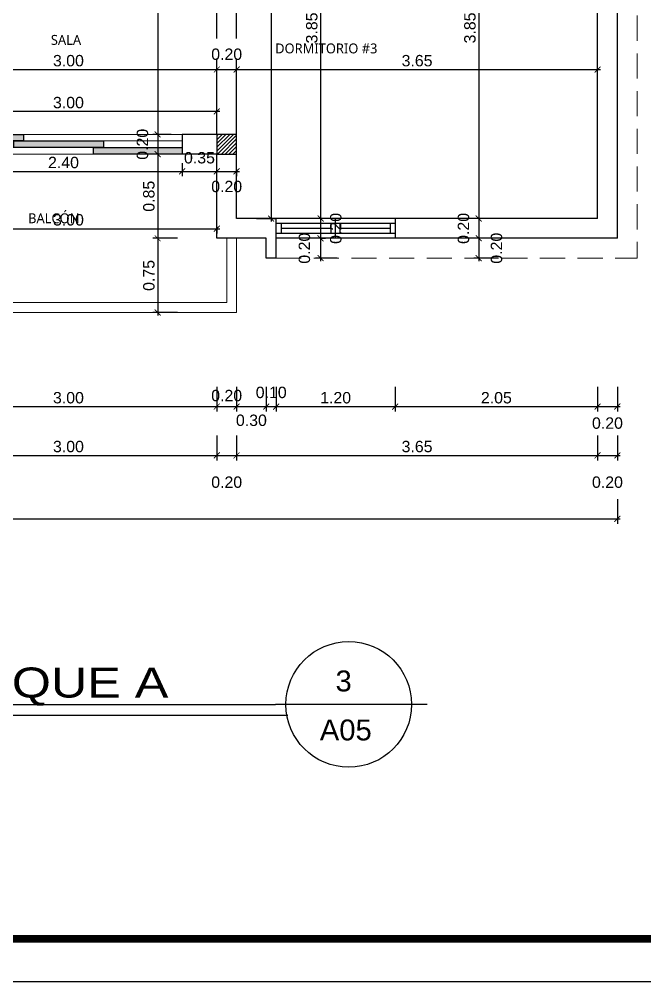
# Model space of a CAD drawing. Header units: feet. Extents: x -417 to 46, y -646 to -218.
# Drawn here: x -94.51 to -88.19, y -317.72 to -307.99 of the extents above; entities that cross this region are included whole.
import ezdxf
from ezdxf.enums import TextEntityAlignment as Align

# ---------------------------------------------------------------- set-up
doc = ezdxf.new("R2010")
doc.units = ezdxf.units.FT
doc.header["$MEASUREMENT"] = 0
doc.linetypes.add('DASHED', pattern=[19.05, 12.7, -6.35])
for name, color, linetype, lineweight in [('A-GENM', 8, 'Continuous', 9), ('A-WALL', 4, 'Continuous', 25), ('DIM-COTAS', 1, 'Continuous', 5), ('Piso', 8, 'Continuous', 9), ('TXT', 2, 'Continuous', 9), ('vuelo', 251, 'DASHED', 13)]:
    doc.layers.add(name, color=color, linetype=linetype, lineweight=lineweight)
for name, color, linetype in [('columna', 9, 'Continuous'), ('DIM', 10, 'Continuous'), ('MARCO', 7, 'Continuous'), ('PERT-VENT', 2, 'Continuous'), ('textos', 7, 'Continuous'), ('TEXXT', 8, 'Continuous')]:
    doc.layers.add(name, color=color, linetype=linetype)
doc.styles.add('ads', font='trebuc.ttf', dxfattribs={"height": 0.14})
doc.styles.add('DAMIAN', font='arial.ttf', dxfattribs={"height": 0.12})
doc.styles.get("Standard").update_dxf_attribs({"font": 'arial.ttf', "height": 0.115})
doc.dimstyles.new('KEILY', dxfattribs={"dimtxt": 0.115, "dimasz": 0.06, "dimexe": 0.05, "dimexo": 0.2, "dimgap": 0.03, "dimtad": 1, "dimzin": 1, "dimdsep": 46, "dimtxsty": 'Standard', "dimblk": 'ARCHTICK', "dimcen": 2.5, "dimdle": 0.03, "dimclrd": 256, "dimclre": 256, "dimclrt": 7, "dimadec": 0, "dimazin": 0, "dimtfac": 1, "dimtmove": 2, "dimatfit": 3, "dimfxl": 0.2, "dimfxlon": 1, "dimtolj": 1, "dimtzin": 1, "dimarcsym": 0})

# ---------------------------------------------------------------- blocks, each defined once
blk = doc.blocks.new('A$C6DF15AF1')
for points in [[(1.6027, 0.1333), (2.4, 0.1333), (2.4, 0.2), (1.6027, 0.2)], [(0.7955, 0.0667), (1.7027, 0.0667), (1.7027, 0.1333), (0.7955, 0.1333)], [(0, 0), (0.8955, 0), (0.8955, 0.0667), (0, 0.0667)]]:
    blk.add_hatch(color=256).paths.add_polyline_path(points)
at = {"layer": 'PERT-VENT', "extrusion": (-6.28888e-16, -1.94037e-15, -1)}
for points in [[(-1.6027, 0.1333), (-2.4, 0.1333), (-2.4, 0.2), (-1.6027, 0.2)], [(-0.7955, 0.0667), (-1.7027, 0.0667), (-1.7027, 0.1333), (-0.7955, 0.1333)], [(0, 0), (-0.8955, 0), (-0.8955, 0.0667), (0, 0.0667)]]:
    blk.add_lwpolyline(points, close=True, dxfattribs=at)
at = {"layer": 'Piso'}
for p, q in [((0, 0.2), (2.4, 0.2)), ((0, 0), (2.4, 0))]:
    blk.add_line(p, q, dxfattribs=at)
at = {"layer": 'Piso', "extrusion": (-6.28888e-16, -1.94037e-15, -1)}
for p, q in [((0.7955, 0.1333), (0, 0.1333)), ((1.7027, 0.0667), (2.4, 0.0667))]:
    blk.add_line(p, q, dxfattribs=at)
blk = doc.blocks.new('A$C72735B25')
at = {"layer": 'PERT-VENT', "extrusion": (-1.27878e-17, -1.31713e-15, -1)}
for p, q in [((0, 0), (0, 1.2032)), ((0.05, 0), (0.05, 1.2032)), ((0.15, 0), (0.15, 1.2032)), ((0.2, 0), (0.2, 1.2032)), ((0.1, 0.6483), (0.1, 1.1494)), ((0.2, 0.6016), (0, 0.6016)), ((0.15, 0.6483), (0.05, 0.6483)), ((0.15, 0.5549), (0.05, 0.5549)), ((0.1, 0.0499), (0.1, 0.5549)), ((0.05, 0.0499), (0.15, 0.0499))]:
    blk.add_line(p, q, dxfattribs=at)
at = {"layer": 'PERT-VENT', "extrusion": (-1.27878e-17, 1.31713e-15, -1)}
blk.add_line((0.05, 1.1533), (0.15, 1.1533), dxfattribs=at)
blk = doc.blocks.new('_ArchTick')
at = {"layer": 'DIM-COTAS', "color": 0, "const_width": 0.15}
blk.add_lwpolyline([(-0.5, -0.5), (0.5, 0.5)], dxfattribs=at)
blk = doc.blocks.new('*D479')
at = {"layer": 'Defpoints', "color": 0, "transparency": 16777216}
for p in [(-92.6906, -310.957), (-87.7974, -310.957), (-95.8906, -311.5036)]:
    blk.add_point(p, dxfattribs=at)
at = {"layer": 'DIM', "lineweight": -2, "transparency": 16777216}
for p, q in [((-87.9974, -310.957), (-87.7474, -310.957)), ((-87.7974, -311.5336), (-87.7974, -310.927)), ((-87.9974, -311.5036), (-87.7474, -311.5036))]:
    blk.add_line(p, q, dxfattribs=at)
at = {"layer": 'DIM', "lineweight": -2, "transparency": 16777216, "xscale": 0.06, "yscale": 0.06, "zscale": 0.06}
for p, rotation in [((-87.7974, -310.957), 90), ((-87.7974, -311.5036), 270)]:
    blk.add_blockref('_ArchTick', p, dxfattribs=dict(at, rotation=rotation))
at = {"layer": 'DIM', "color": 7, "transparency": 16777216, "insert": (-87.8862, -311.2303), "char_height": 0.115, "attachment_point": 5, "rotation": 90}
blk.add_mtext('\\A1;0.55', dxfattribs=at)
blk = doc.blocks.new('*D480')
at = {"layer": 'Defpoints', "color": 0, "transparency": 16777216}
for p in [(-88.8406, -310.207), (-87.7974, -310.207), (-92.6906, -310.957)]:
    blk.add_point(p, dxfattribs=at)
at = {"layer": 'DIM', "lineweight": -2, "transparency": 16777216}
for p, q in [((-87.7974, -310.987), (-87.7974, -310.177)), ((-87.9974, -310.207), (-87.7474, -310.207)), ((-87.9974, -310.957), (-87.7474, -310.957))]:
    blk.add_line(p, q, dxfattribs=at)
at = {"layer": 'DIM', "lineweight": -2, "transparency": 16777216, "xscale": 0.06, "yscale": 0.06, "zscale": 0.06}
for p, rotation in [((-87.7974, -310.207), 90), ((-87.7974, -310.957), 270)]:
    blk.add_blockref('_ArchTick', p, dxfattribs=dict(at, rotation=rotation))
at = {"layer": 'DIM', "color": 7, "transparency": 16777216, "insert": (-87.8862, -310.582), "char_height": 0.115, "attachment_point": 5, "rotation": 90}
blk.add_mtext('\\A1;0.75', dxfattribs=at)
blk = doc.blocks.new('*D481')
at = {"layer": 'Defpoints', "color": 0, "transparency": 16777216}
for p in [(-89.0406, -310.007), (-87.7974, -310.007), (-88.8406, -310.207)]:
    blk.add_point(p, dxfattribs=at)
at = {"layer": 'DIM', "lineweight": -2, "transparency": 16777216}
for p, q in [((-87.7974, -310.237), (-87.7974, -309.977)), ((-87.9974, -310.007), (-87.7474, -310.007)), ((-87.9974, -310.207), (-87.7474, -310.207))]:
    blk.add_line(p, q, dxfattribs=at)
at = {"layer": 'DIM', "lineweight": -2, "transparency": 16777216, "xscale": 0.06, "yscale": 0.06, "zscale": 0.06}
for p, rotation in [((-87.7974, -310.007), 90), ((-87.7974, -310.207), 270)]:
    blk.add_blockref('_ArchTick', p, dxfattribs=dict(at, rotation=rotation))
at = {"layer": 'DIM', "color": 7, "transparency": 16777216, "insert": (-87.5263, -310.107), "char_height": 0.115, "attachment_point": 5, "rotation": 90}
blk.add_mtext('\\A1;0.20', dxfattribs=at)
blk = doc.blocks.new('*D482')
at = {"layer": 'Defpoints', "color": 0, "transparency": 16777216}
for p in [(-88.8406, -307.6117), (-87.7974, -307.6117), (-89.0406, -310.007)]:
    blk.add_point(p, dxfattribs=at)
at = {"layer": 'DIM', "lineweight": -2, "transparency": 16777216}
for p, q in [((-87.9974, -307.6117), (-87.7474, -307.6117)), ((-87.7974, -310.037), (-87.7974, -307.5817)), ((-87.9974, -310.007), (-87.7474, -310.007))]:
    blk.add_line(p, q, dxfattribs=at)
at = {"layer": 'DIM', "lineweight": -2, "transparency": 16777216, "xscale": 0.06, "yscale": 0.06, "zscale": 0.06}
for p, rotation in [((-87.7974, -307.6117), 90), ((-87.7974, -310.007), 270)]:
    blk.add_blockref('_ArchTick', p, dxfattribs=dict(at, rotation=rotation))
at = {"layer": 'DIM', "color": 7, "transparency": 16777216, "insert": (-87.8862, -308.8093), "char_height": 0.115, "attachment_point": 5, "rotation": 90}
blk.add_mtext('\\A1;2.40', dxfattribs=at)
blk = doc.blocks.new('*D622')
at = {"layer": 'Defpoints', "color": 0, "transparency": 16777216}
for p in [(-92.5143, -310.207), (-95.5143, -310.957), (-92.5143, -311.9069)]:
    blk.add_point(p, dxfattribs=at)
at = {"layer": 'DIM', "lineweight": -2, "transparency": 16777216}
for p, q in [((-95.5143, -311.7069), (-95.5143, -311.9569)), ((-92.5143, -311.7069), (-92.5143, -311.9569)), ((-95.5443, -311.9069), (-92.4843, -311.9069))]:
    blk.add_line(p, q, dxfattribs=at)
at = {"layer": 'DIM', "lineweight": -2, "transparency": 16777216, "xscale": 0.06, "yscale": 0.06, "zscale": 0.06, "rotation": 180}
blk.add_blockref('_ArchTick', (-95.5143, -311.9069), dxfattribs=at)
at = {"layer": 'DIM', "lineweight": -2, "transparency": 16777216, "xscale": 0.06, "yscale": 0.06, "zscale": 0.06}
blk.add_blockref('_ArchTick', (-92.5143, -311.9069), dxfattribs=at)
at = {"layer": 'DIM', "color": 7, "transparency": 16777216, "insert": (-94.0143, -311.8181), "char_height": 0.115, "attachment_point": 5}
blk.add_mtext('\\A1;3.00', dxfattribs=at)
blk = doc.blocks.new('*D623')
at = {"layer": 'Defpoints', "color": 0, "transparency": 16777216}
for p in [(-92.5143, -310.207), (-92.3143, -310.957), (-92.3143, -311.9069)]:
    blk.add_point(p, dxfattribs=at)
at = {"layer": 'DIM', "lineweight": -2, "transparency": 16777216}
for p, q in [((-92.5143, -311.7069), (-92.5143, -311.9569)), ((-92.3143, -311.7069), (-92.3143, -311.9569)), ((-92.5443, -311.9069), (-92.2843, -311.9069))]:
    blk.add_line(p, q, dxfattribs=at)
at = {"layer": 'DIM', "lineweight": -2, "transparency": 16777216, "xscale": 0.06, "yscale": 0.06, "zscale": 0.06, "rotation": 180}
blk.add_blockref('_ArchTick', (-92.5143, -311.9069), dxfattribs=at)
at = {"layer": 'DIM', "lineweight": -2, "transparency": 16777216, "xscale": 0.06, "yscale": 0.06, "zscale": 0.06}
blk.add_blockref('_ArchTick', (-92.3143, -311.9069), dxfattribs=at)
at = {"layer": 'DIM', "color": 7, "transparency": 16777216, "insert": (-92.4143, -311.7962), "char_height": 0.115, "attachment_point": 5}
blk.add_mtext('\\A1;0.20', dxfattribs=at)
blk = doc.blocks.new('*D624')
at = {"layer": 'Defpoints', "color": 0, "transparency": 16777216}
for p in [(-92.0143, -310.407), (-92.3143, -310.957), (-92.0143, -311.9069)]:
    blk.add_point(p, dxfattribs=at)
at = {"layer": 'DIM', "lineweight": -2, "transparency": 16777216}
for p, q in [((-92.3143, -311.7069), (-92.3143, -311.9569)), ((-92.0143, -311.7069), (-92.0143, -311.9569)), ((-92.3443, -311.9069), (-91.9843, -311.9069))]:
    blk.add_line(p, q, dxfattribs=at)
at = {"layer": 'DIM', "lineweight": -2, "transparency": 16777216, "xscale": 0.06, "yscale": 0.06, "zscale": 0.06, "rotation": 180}
blk.add_blockref('_ArchTick', (-92.3143, -311.9069), dxfattribs=at)
at = {"layer": 'DIM', "lineweight": -2, "transparency": 16777216, "xscale": 0.06, "yscale": 0.06, "zscale": 0.06}
blk.add_blockref('_ArchTick', (-92.0143, -311.9069), dxfattribs=at)
at = {"layer": 'DIM', "color": 7, "transparency": 16777216, "insert": (-92.1643, -312.0461), "char_height": 0.115, "attachment_point": 5}
blk.add_mtext('\\A1;0.30', dxfattribs=at)
blk = doc.blocks.new('*D625')
at = {"layer": 'Defpoints', "color": 0, "transparency": 16777216}
for p in [(-92.0143, -310.407), (-91.9143, -310.407), (-91.9143, -311.9069)]:
    blk.add_point(p, dxfattribs=at)
at = {"layer": 'DIM', "lineweight": -2, "transparency": 16777216}
for p, q in [((-92.0143, -311.7069), (-92.0143, -311.9569)), ((-91.9143, -311.7069), (-91.9143, -311.9569)), ((-92.0443, -311.9069), (-91.8843, -311.9069))]:
    blk.add_line(p, q, dxfattribs=at)
at = {"layer": 'DIM', "lineweight": -2, "transparency": 16777216, "xscale": 0.06, "yscale": 0.06, "zscale": 0.06, "rotation": 180}
blk.add_blockref('_ArchTick', (-92.0143, -311.9069), dxfattribs=at)
at = {"layer": 'DIM', "lineweight": -2, "transparency": 16777216, "xscale": 0.06, "yscale": 0.06, "zscale": 0.06}
blk.add_blockref('_ArchTick', (-91.9143, -311.9069), dxfattribs=at)
at = {"layer": 'DIM', "color": 7, "transparency": 16777216, "insert": (-91.9643, -311.7645), "char_height": 0.115, "attachment_point": 5}
blk.add_mtext('\\A1;0.10', dxfattribs=at)
blk = doc.blocks.new('*D626')
at = {"layer": 'Defpoints', "color": 0, "transparency": 16777216}
for p in [(-90.7111, -310.207), (-91.9143, -310.407), (-90.7111, -311.9069)]:
    blk.add_point(p, dxfattribs=at)
at = {"layer": 'DIM', "lineweight": -2, "transparency": 16777216}
for p, q in [((-91.9143, -311.7069), (-91.9143, -311.9569)), ((-90.7111, -311.7069), (-90.7111, -311.9569)), ((-91.9443, -311.9069), (-90.6811, -311.9069))]:
    blk.add_line(p, q, dxfattribs=at)
at = {"layer": 'DIM', "lineweight": -2, "transparency": 16777216, "xscale": 0.06, "yscale": 0.06, "zscale": 0.06, "rotation": 180}
blk.add_blockref('_ArchTick', (-91.9143, -311.9069), dxfattribs=at)
at = {"layer": 'DIM', "lineweight": -2, "transparency": 16777216, "xscale": 0.06, "yscale": 0.06, "zscale": 0.06}
blk.add_blockref('_ArchTick', (-90.7111, -311.9069), dxfattribs=at)
at = {"layer": 'DIM', "color": 7, "transparency": 16777216, "insert": (-91.3127, -311.8181), "char_height": 0.115, "attachment_point": 5}
blk.add_mtext('\\A1;1.20', dxfattribs=at)
blk = doc.blocks.new('*D627')
at = {"layer": 'Defpoints', "color": 0, "transparency": 16777216}
for p in [(-88.6643, -310.007), (-90.7111, -310.207), (-88.6643, -311.9069)]:
    blk.add_point(p, dxfattribs=at)
at = {"layer": 'DIM', "lineweight": -2, "transparency": 16777216}
for p, q in [((-90.7111, -311.7069), (-90.7111, -311.9569)), ((-88.6643, -311.7069), (-88.6643, -311.9569)), ((-90.7411, -311.9069), (-88.6343, -311.9069))]:
    blk.add_line(p, q, dxfattribs=at)
at = {"layer": 'DIM', "lineweight": -2, "transparency": 16777216, "xscale": 0.06, "yscale": 0.06, "zscale": 0.06, "rotation": 180}
blk.add_blockref('_ArchTick', (-90.7111, -311.9069), dxfattribs=at)
at = {"layer": 'DIM', "lineweight": -2, "transparency": 16777216, "xscale": 0.06, "yscale": 0.06, "zscale": 0.06}
blk.add_blockref('_ArchTick', (-88.6643, -311.9069), dxfattribs=at)
at = {"layer": 'DIM', "color": 7, "transparency": 16777216, "insert": (-89.6877, -311.8181), "char_height": 0.115, "attachment_point": 5}
blk.add_mtext('\\A1;2.05', dxfattribs=at)
blk = doc.blocks.new('*D628')
at = {"layer": 'Defpoints', "color": 0, "transparency": 16777216}
for p in [(-88.6643, -310.007), (-88.4643, -310.207), (-88.4643, -311.9069)]:
    blk.add_point(p, dxfattribs=at)
at = {"layer": 'DIM', "lineweight": -2, "transparency": 16777216}
for p, q in [((-88.6643, -311.7069), (-88.6643, -311.9569)), ((-88.4643, -311.7069), (-88.4643, -311.9569)), ((-88.6943, -311.9069), (-88.4343, -311.9069))]:
    blk.add_line(p, q, dxfattribs=at)
at = {"layer": 'DIM', "lineweight": -2, "transparency": 16777216, "xscale": 0.06, "yscale": 0.06, "zscale": 0.06, "rotation": 180}
blk.add_blockref('_ArchTick', (-88.6643, -311.9069), dxfattribs=at)
at = {"layer": 'DIM', "lineweight": -2, "transparency": 16777216, "xscale": 0.06, "yscale": 0.06, "zscale": 0.06}
blk.add_blockref('_ArchTick', (-88.4643, -311.9069), dxfattribs=at)
at = {"layer": 'DIM', "color": 7, "transparency": 16777216, "insert": (-88.5643, -312.0745), "char_height": 0.115, "attachment_point": 5}
blk.add_mtext('\\A1;0.20', dxfattribs=at)
blk = doc.blocks.new('*D467')
at = {"layer": 'Defpoints', "color": 0, "transparency": 16777216}
for p in [(-92.5143, -310.207), (-95.5143, -310.957), (-92.5143, -312.4001)]:
    blk.add_point(p, dxfattribs=at)
at = {"layer": 'DIM', "lineweight": -2, "transparency": 16777216}
for p, q in [((-95.5143, -312.2001), (-95.5143, -312.4501)), ((-92.5143, -312.2001), (-92.5143, -312.4501)), ((-95.5443, -312.4001), (-92.4843, -312.4001))]:
    blk.add_line(p, q, dxfattribs=at)
at = {"layer": 'DIM', "lineweight": -2, "transparency": 16777216, "xscale": 0.06, "yscale": 0.06, "zscale": 0.06, "rotation": 180}
blk.add_blockref('_ArchTick', (-95.5143, -312.4001), dxfattribs=at)
at = {"layer": 'DIM', "lineweight": -2, "transparency": 16777216, "xscale": 0.06, "yscale": 0.06, "zscale": 0.06}
blk.add_blockref('_ArchTick', (-92.5143, -312.4001), dxfattribs=at)
at = {"layer": 'DIM', "color": 7, "transparency": 16777216, "insert": (-94.0143, -312.3113), "char_height": 0.115, "attachment_point": 5}
blk.add_mtext('\\A1;3.00', dxfattribs=at)
blk = doc.blocks.new('*D631')
at = {"layer": 'Defpoints', "color": 0, "transparency": 16777216}
for p in [(-92.3143, -310.007), (-92.5143, -310.207), (-92.3143, -312.4001)]:
    blk.add_point(p, dxfattribs=at)
at = {"layer": 'DIM', "lineweight": -2, "transparency": 16777216}
for p, q in [((-92.5143, -312.2001), (-92.5143, -312.4501)), ((-92.3143, -312.2001), (-92.3143, -312.4501)), ((-92.5443, -312.4001), (-92.2843, -312.4001))]:
    blk.add_line(p, q, dxfattribs=at)
at = {"layer": 'DIM', "lineweight": -2, "transparency": 16777216, "xscale": 0.06, "yscale": 0.06, "zscale": 0.06, "rotation": 180}
blk.add_blockref('_ArchTick', (-92.5143, -312.4001), dxfattribs=at)
at = {"layer": 'DIM', "lineweight": -2, "transparency": 16777216, "xscale": 0.06, "yscale": 0.06, "zscale": 0.06}
blk.add_blockref('_ArchTick', (-92.3143, -312.4001), dxfattribs=at)
at = {"layer": 'DIM', "color": 7, "transparency": 16777216, "insert": (-92.4143, -312.6712), "char_height": 0.115, "attachment_point": 5}
blk.add_mtext('\\A1;0.20', dxfattribs=at)
blk = doc.blocks.new('*D642')
at = {"layer": 'Defpoints', "color": 0, "transparency": 16777216}
for p in [(-92.3143, -310.007), (-88.6643, -310.007), (-88.6643, -312.4001)]:
    blk.add_point(p, dxfattribs=at)
at = {"layer": 'DIM', "lineweight": -2, "transparency": 16777216}
for p, q in [((-92.3143, -312.2001), (-92.3143, -312.4501)), ((-88.6643, -312.2001), (-88.6643, -312.4501)), ((-92.3443, -312.4001), (-88.6343, -312.4001))]:
    blk.add_line(p, q, dxfattribs=at)
at = {"layer": 'DIM', "lineweight": -2, "transparency": 16777216, "xscale": 0.06, "yscale": 0.06, "zscale": 0.06, "rotation": 180}
blk.add_blockref('_ArchTick', (-92.3143, -312.4001), dxfattribs=at)
at = {"layer": 'DIM', "lineweight": -2, "transparency": 16777216, "xscale": 0.06, "yscale": 0.06, "zscale": 0.06}
blk.add_blockref('_ArchTick', (-88.6643, -312.4001), dxfattribs=at)
at = {"layer": 'DIM', "color": 7, "transparency": 16777216, "insert": (-90.4893, -312.3113), "char_height": 0.115, "attachment_point": 5}
blk.add_mtext('\\A1;3.65', dxfattribs=at)
blk = doc.blocks.new('*D468')
at = {"layer": 'Defpoints', "color": 0, "transparency": 16777216}
for p in [(-88.6643, -310.007), (-88.4643, -310.207), (-88.4643, -312.4001)]:
    blk.add_point(p, dxfattribs=at)
at = {"layer": 'DIM', "lineweight": -2, "transparency": 16777216}
for p, q in [((-88.6643, -312.2001), (-88.6643, -312.4501)), ((-88.4643, -312.2001), (-88.4643, -312.4501)), ((-88.6943, -312.4001), (-88.4343, -312.4001))]:
    blk.add_line(p, q, dxfattribs=at)
at = {"layer": 'DIM', "lineweight": -2, "transparency": 16777216, "xscale": 0.06, "yscale": 0.06, "zscale": 0.06, "rotation": 180}
blk.add_blockref('_ArchTick', (-88.6643, -312.4001), dxfattribs=at)
at = {"layer": 'DIM', "lineweight": -2, "transparency": 16777216, "xscale": 0.06, "yscale": 0.06, "zscale": 0.06}
blk.add_blockref('_ArchTick', (-88.4643, -312.4001), dxfattribs=at)
at = {"layer": 'DIM', "color": 7, "transparency": 16777216, "insert": (-88.5643, -312.6712), "char_height": 0.115, "attachment_point": 5}
blk.add_mtext('\\A1;0.20', dxfattribs=at)
blk = doc.blocks.new('*D469')
at = {"layer": 'Defpoints', "color": 0, "transparency": 16777216}
for p in [(-105.5643, -312.4501), (-88.4643, -312.4501), (-88.4643, -313.041)]:
    blk.add_point(p, dxfattribs=at)
at = {"layer": 'DIM', "lineweight": -2, "transparency": 16777216}
for p, q in [((-105.5643, -312.841), (-105.5643, -313.091)), ((-88.4643, -312.841), (-88.4643, -313.091)), ((-105.5943, -313.041), (-88.4343, -313.041))]:
    blk.add_line(p, q, dxfattribs=at)
at = {"layer": 'DIM', "lineweight": -2, "transparency": 16777216, "xscale": 0.06, "yscale": 0.06, "zscale": 0.06, "rotation": 180}
blk.add_blockref('_ArchTick', (-105.5643, -313.041), dxfattribs=at)
at = {"layer": 'DIM', "lineweight": -2, "transparency": 16777216, "xscale": 0.06, "yscale": 0.06, "zscale": 0.06}
blk.add_blockref('_ArchTick', (-88.4643, -313.041), dxfattribs=at)
at = {"layer": 'DIM', "color": 7, "transparency": 16777216, "insert": (-97.0143, -312.9522), "char_height": 0.115, "attachment_point": 5}
blk.add_mtext('\\A1;17.10', dxfattribs=at)
blk = doc.blocks.new('*D721')
at = {"layer": 'Defpoints', "color": 0, "transparency": 16777216}
for p in [(-95.5143, -308.157), (-92.5143, -308.5017), (-92.5143, -308.7478)]:
    blk.add_point(p, dxfattribs=at)
at = {"layer": 'DIM', "lineweight": -2, "transparency": 16777216}
for p, q in [((-95.5143, -308.357), (-95.5143, -308.5517)), ((-95.5443, -308.5017), (-92.4843, -308.5017)), ((-92.5143, -308.5478), (-92.5143, -308.4517))]:
    blk.add_line(p, q, dxfattribs=at)
at = {"layer": 'DIM', "lineweight": -2, "transparency": 16777216, "xscale": 0.06, "yscale": 0.06, "zscale": 0.06, "rotation": 180}
blk.add_blockref('_ArchTick', (-95.5143, -308.5017), dxfattribs=at)
at = {"layer": 'DIM', "lineweight": -2, "transparency": 16777216, "xscale": 0.06, "yscale": 0.06, "zscale": 0.06}
blk.add_blockref('_ArchTick', (-92.5143, -308.5017), dxfattribs=at)
at = {"layer": 'DIM', "color": 7, "transparency": 16777216, "insert": (-94.0143, -308.413), "char_height": 0.115, "attachment_point": 5}
blk.add_mtext('\\A1;3.00', dxfattribs=at)
blk = doc.blocks.new('*D722')
at = {"layer": 'Defpoints', "color": 0, "transparency": 16777216}
for p in [(-92.3143, -308.5017), (-92.5143, -308.7478), (-92.3143, -308.8861)]:
    blk.add_point(p, dxfattribs=at)
at = {"layer": 'DIM', "lineweight": -2, "transparency": 16777216}
for p, q in [((-92.5443, -308.5017), (-92.2843, -308.5017)), ((-92.5143, -308.5478), (-92.5143, -308.4517)), ((-92.3143, -308.6861), (-92.3143, -308.4517))]:
    blk.add_line(p, q, dxfattribs=at)
at = {"layer": 'DIM', "lineweight": -2, "transparency": 16777216, "xscale": 0.06, "yscale": 0.06, "zscale": 0.06, "rotation": 180}
blk.add_blockref('_ArchTick', (-92.5143, -308.5017), dxfattribs=at)
at = {"layer": 'DIM', "lineweight": -2, "transparency": 16777216, "xscale": 0.06, "yscale": 0.06, "zscale": 0.06}
blk.add_blockref('_ArchTick', (-92.3143, -308.5017), dxfattribs=at)
at = {"layer": 'DIM', "color": 7, "transparency": 16777216, "insert": (-92.4143, -308.348), "char_height": 0.115, "attachment_point": 5}
blk.add_mtext('\\A1;0.20', dxfattribs=at)
blk = doc.blocks.new('*D723')
at = {"layer": 'Defpoints', "color": 0, "transparency": 16777216}
for p in [(-88.6643, -308.5017), (-88.6643, -308.7484), (-92.3143, -308.8861)]:
    blk.add_point(p, dxfattribs=at)
at = {"layer": 'DIM', "lineweight": -2, "transparency": 16777216}
for p, q in [((-92.3443, -308.5017), (-88.6343, -308.5017)), ((-92.3143, -308.6861), (-92.3143, -308.4517)), ((-88.6643, -308.5484), (-88.6643, -308.4517))]:
    blk.add_line(p, q, dxfattribs=at)
at = {"layer": 'DIM', "lineweight": -2, "transparency": 16777216, "xscale": 0.06, "yscale": 0.06, "zscale": 0.06, "rotation": 180}
blk.add_blockref('_ArchTick', (-92.3143, -308.5017), dxfattribs=at)
at = {"layer": 'DIM', "lineweight": -2, "transparency": 16777216, "xscale": 0.06, "yscale": 0.06, "zscale": 0.06}
blk.add_blockref('_ArchTick', (-88.6643, -308.5017), dxfattribs=at)
at = {"layer": 'DIM', "color": 7, "transparency": 16777216, "insert": (-90.4893, -308.413), "char_height": 0.115, "attachment_point": 5}
blk.add_mtext('\\A1;3.65', dxfattribs=at)
blk = doc.blocks.new('*D549')
at = {"layer": 'Defpoints', "color": 0, "transparency": 16777216}
for p in [(-95.2643, -309.2473), (-92.8643, -309.2473), (-92.8643, -309.5304)]:
    blk.add_point(p, dxfattribs=at)
at = {"layer": 'DIM', "lineweight": -2, "transparency": 16777216}
for p, q in [((-95.2643, -309.4473), (-95.2643, -309.5804)), ((-92.8643, -309.4473), (-92.8643, -309.5804)), ((-95.2943, -309.5304), (-92.8343, -309.5304))]:
    blk.add_line(p, q, dxfattribs=at)
at = {"layer": 'DIM', "lineweight": -2, "transparency": 16777216, "xscale": 0.06, "yscale": 0.06, "zscale": 0.06, "rotation": 180}
blk.add_blockref('_ArchTick', (-95.2643, -309.5304), dxfattribs=at)
at = {"layer": 'DIM', "lineweight": -2, "transparency": 16777216, "xscale": 0.06, "yscale": 0.06, "zscale": 0.06}
blk.add_blockref('_ArchTick', (-92.8643, -309.5304), dxfattribs=at)
at = {"layer": 'DIM', "color": 7, "transparency": 16777216, "insert": (-94.0643, -309.4417), "char_height": 0.115, "attachment_point": 5}
blk.add_mtext('\\A1;2.40', dxfattribs=at)
blk = doc.blocks.new('*D550')
at = {"layer": 'Defpoints', "color": 0, "transparency": 16777216}
for p in [(-92.8643, -309.2473), (-92.5143, -309.5304), (-92.5143, -309.6432)]:
    blk.add_point(p, dxfattribs=at)
at = {"layer": 'DIM', "lineweight": -2, "transparency": 16777216}
for p, q in [((-92.8643, -309.4473), (-92.8643, -309.5804)), ((-92.5143, -309.5304), (-92.5143, -309.4804)), ((-92.8943, -309.5304), (-92.4843, -309.5304))]:
    blk.add_line(p, q, dxfattribs=at)
at = {"layer": 'DIM', "lineweight": -2, "transparency": 16777216, "xscale": 0.06, "yscale": 0.06, "zscale": 0.06, "rotation": 180}
blk.add_blockref('_ArchTick', (-92.8643, -309.5304), dxfattribs=at)
at = {"layer": 'DIM', "lineweight": -2, "transparency": 16777216, "xscale": 0.06, "yscale": 0.06, "zscale": 0.06}
blk.add_blockref('_ArchTick', (-92.5143, -309.5304), dxfattribs=at)
at = {"layer": 'DIM', "color": 7, "transparency": 16777216, "insert": (-92.6893, -309.394), "char_height": 0.115, "attachment_point": 5}
blk.add_mtext('\\A1;0.35', dxfattribs=at)
blk = doc.blocks.new('*D551')
at = {"layer": 'Defpoints', "color": 0, "transparency": 16777216}
for p in [(-92.3143, -309.3109), (-92.3143, -309.5304), (-92.5143, -309.6432)]:
    blk.add_point(p, dxfattribs=at)
at = {"layer": 'DIM', "lineweight": -2, "transparency": 16777216}
for p, q in [((-92.5143, -309.5304), (-92.5143, -309.4804)), ((-92.5443, -309.5304), (-92.2843, -309.5304)), ((-92.3143, -309.5109), (-92.3143, -309.5804))]:
    blk.add_line(p, q, dxfattribs=at)
at = {"layer": 'DIM', "lineweight": -2, "transparency": 16777216, "xscale": 0.06, "yscale": 0.06, "zscale": 0.06, "rotation": 180}
blk.add_blockref('_ArchTick', (-92.5143, -309.5304), dxfattribs=at)
at = {"layer": 'DIM', "lineweight": -2, "transparency": 16777216, "xscale": 0.06, "yscale": 0.06, "zscale": 0.06}
blk.add_blockref('_ArchTick', (-92.3143, -309.5304), dxfattribs=at)
at = {"layer": 'DIM', "color": 7, "transparency": 16777216, "insert": (-92.4143, -309.6841), "char_height": 0.115, "attachment_point": 5}
blk.add_mtext('\\A1;0.20', dxfattribs=at)
blk = doc.blocks.new('*D738')
at = {"layer": 'Defpoints', "color": 0, "transparency": 16777216}
for p in [(-92.5143, -309.8905), (-95.5143, -309.9149), (-92.5143, -310.1099)]:
    blk.add_point(p, dxfattribs=at)
at = {"layer": 'DIM', "lineweight": -2, "transparency": 16777216}
for p, q in [((-95.5443, -310.1099), (-92.4843, -310.1099)), ((-95.5143, -310.1099), (-95.5143, -310.1599)), ((-92.5143, -310.0905), (-92.5143, -310.1599))]:
    blk.add_line(p, q, dxfattribs=at)
at = {"layer": 'DIM', "lineweight": -2, "transparency": 16777216, "xscale": 0.06, "yscale": 0.06, "zscale": 0.06, "rotation": 180}
blk.add_blockref('_ArchTick', (-95.5143, -310.1099), dxfattribs=at)
at = {"layer": 'DIM', "lineweight": -2, "transparency": 16777216, "xscale": 0.06, "yscale": 0.06, "zscale": 0.06}
blk.add_blockref('_ArchTick', (-92.5143, -310.1099), dxfattribs=at)
at = {"layer": 'DIM', "color": 7, "transparency": 16777216, "insert": (-94.0143, -310.0212), "char_height": 0.115, "attachment_point": 5}
blk.add_mtext('\\A1;3.00', dxfattribs=at)
blk = doc.blocks.new('*D596')
at = {"layer": 'Defpoints', "color": 0, "transparency": 16777216}
for p in [(-93.5143, -303.1094), (-93.1121, -309.157), (-92.7745, -309.157)]:
    blk.add_point(p, dxfattribs=at)
at = {"layer": 'DIM', "lineweight": -2, "transparency": 16777216}
for p, q in [((-93.1121, -303.0794), (-93.1121, -309.187)), ((-93.3121, -303.1094), (-93.0621, -303.1094)), ((-92.9745, -309.157), (-93.1621, -309.157))]:
    blk.add_line(p, q, dxfattribs=at)
at = {"layer": 'DIM', "lineweight": -2, "transparency": 16777216, "xscale": 0.06, "yscale": 0.06, "zscale": 0.06}
for p, rotation in [((-93.1121, -303.1094), 90), ((-93.1121, -309.157), 270)]:
    blk.add_blockref('_ArchTick', p, dxfattribs=dict(at, rotation=rotation))
at = {"layer": 'DIM', "color": 7, "transparency": 16777216, "insert": (-93.2008, -306.1332), "char_height": 0.115, "attachment_point": 5, "rotation": 90}
blk.add_mtext('\\A1;6.05', dxfattribs=at)
blk = doc.blocks.new('*D597')
at = {"layer": 'Defpoints', "color": 0, "transparency": 16777216}
for p in [(-92.7745, -309.157), (-93.1121, -309.357), (-92.8643, -309.357)]:
    blk.add_point(p, dxfattribs=at)
at = {"layer": 'DIM', "lineweight": -2, "transparency": 16777216}
for p, q in [((-92.9745, -309.157), (-93.1621, -309.157)), ((-93.1121, -309.127), (-93.1121, -309.387)), ((-93.0643, -309.357), (-93.1621, -309.357))]:
    blk.add_line(p, q, dxfattribs=at)
at = {"layer": 'DIM', "lineweight": -2, "transparency": 16777216, "xscale": 0.06, "yscale": 0.06, "zscale": 0.06}
for p, rotation in [((-93.1121, -309.157), 90), ((-93.1121, -309.357), 270)]:
    blk.add_blockref('_ArchTick', p, dxfattribs=dict(at, rotation=rotation))
at = {"layer": 'DIM', "color": 7, "transparency": 16777216, "insert": (-93.2658, -309.257), "char_height": 0.115, "attachment_point": 5, "rotation": 90}
blk.add_mtext('\\A1;0.20', dxfattribs=at)
blk = doc.blocks.new('*D598')
at = {"layer": 'Defpoints', "color": 0, "transparency": 16777216}
for p in [(-92.8643, -309.357), (-93.1121, -310.207), (-92.5143, -310.207)]:
    blk.add_point(p, dxfattribs=at)
at = {"layer": 'DIM', "lineweight": -2, "transparency": 16777216}
for p, q in [((-93.0643, -309.357), (-93.1621, -309.357)), ((-93.1121, -309.327), (-93.1121, -310.237)), ((-92.9121, -310.207), (-93.1621, -310.207))]:
    blk.add_line(p, q, dxfattribs=at)
at = {"layer": 'DIM', "lineweight": -2, "transparency": 16777216, "xscale": 0.06, "yscale": 0.06, "zscale": 0.06}
for p, rotation in [((-93.1121, -309.357), 90), ((-93.1121, -310.207), 270)]:
    blk.add_blockref('_ArchTick', p, dxfattribs=dict(at, rotation=rotation))
at = {"layer": 'DIM', "color": 7, "transparency": 16777216, "insert": (-93.2008, -309.782), "char_height": 0.115, "attachment_point": 5, "rotation": 90}
blk.add_mtext('\\A1;0.85', dxfattribs=at)
blk = doc.blocks.new('*D599')
at = {"layer": 'Defpoints', "color": 0, "transparency": 16777216}
for p in [(-92.5143, -310.207), (-93.1121, -310.957), (-92.4326, -310.957)]:
    blk.add_point(p, dxfattribs=at)
at = {"layer": 'DIM', "lineweight": -2, "transparency": 16777216}
for p, q in [((-93.1121, -310.177), (-93.1121, -310.987)), ((-92.9121, -310.207), (-93.1621, -310.207)), ((-92.9121, -310.957), (-93.1621, -310.957))]:
    blk.add_line(p, q, dxfattribs=at)
at = {"layer": 'DIM', "lineweight": -2, "transparency": 16777216, "xscale": 0.06, "yscale": 0.06, "zscale": 0.06}
for p, rotation in [((-93.1121, -310.207), 90), ((-93.1121, -310.957), 270)]:
    blk.add_blockref('_ArchTick', p, dxfattribs=dict(at, rotation=rotation))
at = {"layer": 'DIM', "color": 7, "transparency": 16777216, "insert": (-93.2008, -310.582), "char_height": 0.115, "attachment_point": 5, "rotation": 90}
blk.add_mtext('\\A1;0.75', dxfattribs=at)
blk = doc.blocks.new('*D461')
at = {"layer": 'Defpoints', "color": 0, "transparency": 16777216}
for p in [(-92.3143, -304.5594), (-92.3143, -310.007), (-91.965, -310.007)]:
    blk.add_point(p, dxfattribs=at)
at = {"layer": 'DIM', "lineweight": -2, "transparency": 16777216}
for p, q in [((-91.965, -304.5294), (-91.965, -310.037)), ((-92.1143, -304.5594), (-91.915, -304.5594)), ((-92.1143, -310.007), (-91.915, -310.007))]:
    blk.add_line(p, q, dxfattribs=at)
at = {"layer": 'DIM', "lineweight": -2, "transparency": 16777216, "xscale": 0.06, "yscale": 0.06, "zscale": 0.06}
for p, rotation in [((-91.965, -304.5594), 90), ((-91.965, -310.007), 270)]:
    blk.add_blockref('_ArchTick', p, dxfattribs=dict(at, rotation=rotation))
at = {"layer": 'DIM', "color": 7, "transparency": 16777216, "insert": (-92.0535, -307.2832), "char_height": 0.115, "attachment_point": 5, "rotation": 90}
blk.add_mtext('\\A1;5.45', dxfattribs=at)
blk = doc.blocks.new('*D608')
at = {"layer": 'Defpoints', "color": 0, "transparency": 16777216}
for p in [(-91.3143, -306.157), (-91.4647, -310.007), (-90.7111, -310.007)]:
    blk.add_point(p, dxfattribs=at)
at = {"layer": 'DIM', "lineweight": -2, "transparency": 16777216}
for p, q in [((-91.4647, -306.157), (-91.5147, -306.157)), ((-91.4647, -306.127), (-91.4647, -310.037)), ((-91.2647, -310.007), (-91.5147, -310.007))]:
    blk.add_line(p, q, dxfattribs=at)
at = {"layer": 'DIM', "lineweight": -2, "transparency": 16777216, "xscale": 0.06, "yscale": 0.06, "zscale": 0.06}
for p, rotation in [((-91.4647, -306.157), 90), ((-91.4647, -310.007), 270)]:
    blk.add_blockref('_ArchTick', p, dxfattribs=dict(at, rotation=rotation))
at = {"layer": 'DIM', "color": 7, "transparency": 16777216, "insert": (-91.5535, -308.082), "char_height": 0.115, "attachment_point": 5, "rotation": 90}
blk.add_mtext('\\A1;3.85', dxfattribs=at)
blk = doc.blocks.new('*D609')
at = {"layer": 'Defpoints', "color": 0, "transparency": 16777216}
for p in [(-90.7111, -310.007), (-91.5521, -310.207), (-91.4647, -310.207)]:
    blk.add_point(p, dxfattribs=at)
at = {"layer": 'DIM', "lineweight": -2, "transparency": 16777216}
for p, q in [((-91.4647, -309.977), (-91.4647, -310.237)), ((-91.2647, -310.007), (-91.5147, -310.007)), ((-91.4647, -310.207), (-91.4147, -310.207))]:
    blk.add_line(p, q, dxfattribs=at)
at = {"layer": 'DIM', "lineweight": -2, "transparency": 16777216, "xscale": 0.06, "yscale": 0.06, "zscale": 0.06}
for p, rotation in [((-91.4647, -310.007), 90), ((-91.4647, -310.207), 270)]:
    blk.add_blockref('_ArchTick', p, dxfattribs=dict(at, rotation=rotation))
at = {"layer": 'DIM', "color": 7, "transparency": 16777216, "insert": (-91.311, -310.107), "char_height": 0.115, "attachment_point": 5, "rotation": 90}
blk.add_mtext('\\A1;0.20', dxfattribs=at)
blk = doc.blocks.new('*D610')
at = {"layer": 'Defpoints', "color": 0, "transparency": 16777216}
for p in [(-91.5521, -310.207), (-91.4647, -310.407), (-91.0967, -310.407)]:
    blk.add_point(p, dxfattribs=at)
at = {"layer": 'DIM', "lineweight": -2, "transparency": 16777216}
for p, q in [((-91.4647, -310.177), (-91.4647, -310.437)), ((-91.4647, -310.207), (-91.4147, -310.207)), ((-91.2967, -310.407), (-91.5147, -310.407))]:
    blk.add_line(p, q, dxfattribs=at)
at = {"layer": 'DIM', "lineweight": -2, "transparency": 16777216, "xscale": 0.06, "yscale": 0.06, "zscale": 0.06}
for p, rotation in [((-91.4647, -310.207), 90), ((-91.4647, -310.407), 270)]:
    blk.add_blockref('_ArchTick', p, dxfattribs=dict(at, rotation=rotation))
at = {"layer": 'DIM', "color": 7, "transparency": 16777216, "insert": (-91.6281, -310.307), "char_height": 0.115, "attachment_point": 5, "rotation": 90}
blk.add_mtext('\\A1;0.20', dxfattribs=at)
blk = doc.blocks.new('*D617')
at = {"layer": 'Defpoints', "color": 0, "transparency": 16777216}
for p in [(-89.488, -306.157), (-89.8659, -310.007), (-89.4457, -310.007)]:
    blk.add_point(p, dxfattribs=at)
at = {"layer": 'DIM', "lineweight": -2, "transparency": 16777216}
for p, q in [((-89.688, -306.157), (-89.9159, -306.157)), ((-89.8659, -306.127), (-89.8659, -310.037)), ((-89.6659, -310.007), (-89.9159, -310.007))]:
    blk.add_line(p, q, dxfattribs=at)
at = {"layer": 'DIM', "lineweight": -2, "transparency": 16777216, "xscale": 0.06, "yscale": 0.06, "zscale": 0.06}
for p, rotation in [((-89.8659, -306.157), 90), ((-89.8659, -310.007), 270)]:
    blk.add_blockref('_ArchTick', p, dxfattribs=dict(at, rotation=rotation))
at = {"layer": 'DIM', "color": 7, "transparency": 16777216, "insert": (-89.9547, -308.082), "char_height": 0.115, "attachment_point": 5, "rotation": 90}
blk.add_mtext('\\A1;3.85', dxfattribs=at)
blk = doc.blocks.new('*D618')
at = {"layer": 'Defpoints', "color": 0, "transparency": 16777216}
for p in [(-89.4457, -310.007), (-89.8659, -310.207), (-89.4457, -310.207)]:
    blk.add_point(p, dxfattribs=at)
at = {"layer": 'DIM', "lineweight": -2, "transparency": 16777216}
for p, q in [((-89.8659, -309.977), (-89.8659, -310.237)), ((-89.6659, -310.007), (-89.9159, -310.007)), ((-89.6659, -310.207), (-89.9159, -310.207))]:
    blk.add_line(p, q, dxfattribs=at)
at = {"layer": 'DIM', "lineweight": -2, "transparency": 16777216, "xscale": 0.06, "yscale": 0.06, "zscale": 0.06}
for p, rotation in [((-89.8659, -310.007), 90), ((-89.8659, -310.207), 270)]:
    blk.add_blockref('_ArchTick', p, dxfattribs=dict(at, rotation=rotation))
at = {"layer": 'DIM', "color": 7, "transparency": 16777216, "insert": (-90.0197, -310.107), "char_height": 0.115, "attachment_point": 5, "rotation": 90}
blk.add_mtext('\\A1;0.20', dxfattribs=at)
blk = doc.blocks.new('*D619')
at = {"layer": 'Defpoints', "color": 0, "transparency": 16777216}
for p in [(-89.4457, -310.207), (-89.8659, -310.407), (-89.4457, -310.407)]:
    blk.add_point(p, dxfattribs=at)
at = {"layer": 'DIM', "lineweight": -2, "transparency": 16777216}
for p, q in [((-89.8659, -310.177), (-89.8659, -310.437)), ((-89.6659, -310.207), (-89.9159, -310.207)), ((-89.6659, -310.407), (-89.9159, -310.407))]:
    blk.add_line(p, q, dxfattribs=at)
at = {"layer": 'DIM', "lineweight": -2, "transparency": 16777216, "xscale": 0.06, "yscale": 0.06, "zscale": 0.06}
for p, rotation in [((-89.8659, -310.207), 90), ((-89.8659, -310.407), 270)]:
    blk.add_blockref('_ArchTick', p, dxfattribs=dict(at, rotation=rotation))
at = {"layer": 'DIM', "color": 7, "transparency": 16777216, "insert": (-89.6859, -310.307), "char_height": 0.115, "attachment_point": 5, "rotation": 90}
blk.add_mtext('\\A1;0.20', dxfattribs=at)
blk = doc.blocks.new('A$C012446DC')
at = {"layer": 'Piso'}
h = blk.add_hatch(dxfattribs=at)
h.set_pattern_fill('ANSI31', color=256, scale=0.008571, angle=180)
h.set_pattern_definition([(225, (206536.064322, 1154820.960068), (0.0192434059784, -0.0192434059784), [])])
h.paths.add_polyline_path([(0, 0), (0.2, 0), (0.2, 0.2), (0, 0.2)])
at = {"layer": 'columna'}
blk.add_lwpolyline([(0.2, 0.2), (0, 0.2), (0, 0), (0.2, 0)], close=True, dxfattribs=at)
blk = doc.blocks.new('A$C387E0859')
for p in [(0, 8.7), (3.2, 8.7), (0, 0), (3.2, 0), (6, 0), (9.2, 0)]:
    blk.add_blockref('A$C012446DC', p)
blk = doc.blocks.new('*D3342')
at = {"layer": 'Defpoints', "color": 0, "transparency": 16777216}
for p in [(-95.5143, -308.9252), (-95.5143, -309.157), (-92.5143, -309.157)]:
    blk.add_point(p, dxfattribs=at)
at = {"layer": 'DIM', "lineweight": -2, "transparency": 16777216}
for p, q in [((-95.5143, -308.957), (-95.5143, -308.8752)), ((-92.5143, -308.957), (-92.5143, -308.8752)), ((-92.4843, -308.9252), (-95.5443, -308.9252))]:
    blk.add_line(p, q, dxfattribs=at)
at = {"layer": 'DIM', "lineweight": -2, "transparency": 16777216, "xscale": 0.06, "yscale": 0.06, "zscale": 0.06, "rotation": 180}
blk.add_blockref('_ArchTick', (-95.5143, -308.9252), dxfattribs=at)
at = {"layer": 'DIM', "lineweight": -2, "transparency": 16777216, "xscale": 0.06, "yscale": 0.06, "zscale": 0.06}
blk.add_blockref('_ArchTick', (-92.5143, -308.9252), dxfattribs=at)
at = {"layer": 'DIM', "color": 7, "transparency": 16777216, "insert": (-94.0143, -308.8364), "char_height": 0.115, "attachment_point": 5}
blk.add_mtext('\\A1;3.00', dxfattribs=at)

msp = doc.modelspace()

# ---------------------------------------------------------------- linework, layer by layer
at = {"layer": 'A-GENM'}
for p, q in [((-92.4143, -310.857), (-92.4143, -310.207)), ((-92.3143, -310.957), (-92.3143, -310.207)), ((-95.5143, -310.857), (-92.4143, -310.857)), ((-95.5143, -310.957), (-92.3143, -310.957))]:
    msp.add_line(p, q, dxfattribs=at)
at = {"layer": 'A-WALL'}
for p, q in [((-92.5143, -309.157), (-92.5143, -304.5594)), ((-92.3143, -310.007), (-92.3143, -304.5594)), ((-88.6643, -310.007), (-88.6643, -307.6367)), ((-88.4643, -310.207), (-88.4643, -307.6367)), ((-92.5143, -309.157), (-92.8643, -309.157)), ((-92.8643, -309.157), (-92.8643, -309.357)), ((-92.5143, -309.357), (-92.8643, -309.357)), ((-92.5143, -310.207), (-92.5143, -309.357)), ((-91.9143, -310.007), (-92.3143, -310.007)), ((-88.6643, -310.007), (-90.7111, -310.007)), ((-92.0143, -310.207), (-92.5143, -310.207)), ((-88.4643, -310.207), (-90.7111, -310.207)), ((-91.9143, -310.407), (-92.0143, -310.407))]:
    msp.add_line(p, q, dxfattribs=at)
at = {"layer": 'A-WALL', "extrusion": (6.28888e-16, -1.93323e-15, -1)}
for p, q in [((-91.9143, -310.407), (-91.9143, -310.007)), ((-92.0143, -310.407), (-92.0143, -310.207))]:
    msp.add_line(p, q, dxfattribs=at)
at = {"layer": 'A-WALL', "extrusion": (6.10446e-16, -1.93323e-15, -1)}
msp.add_line((-90.7111, -310.007), (-90.7111, -310.207), dxfattribs=at)
at = {"layer": 'MARCO'}
msp.add_lwpolyline([(-112.2526, -275.7176), (-47.7526, -275.7176), (-47.7526, -317.7176), (-112.2526, -317.7176)], close=True, dxfattribs=at)
at = {"layer": 'MARCO', "const_width": 0.075}
msp.add_lwpolyline([(-54.925, -276.1516), (-111.8185, -276.1516), (-111.8185, -317.2836), (-54.925, -317.2836)], close=True, dxfattribs=at)
at = {"layer": 'PERT-VENT', "extrusion": (-6.28888e-16, -1.93323e-15, -1)}
for p, q in [((-90.7111, -310.007), (-91.9143, -310.007)), ((-90.7111, -310.057), (-91.9143, -310.057)), ((-91.3594, -310.157), (-91.3594, -310.057)), ((-91.3127, -310.207), (-91.3127, -310.007)), ((-91.266, -310.157), (-91.266, -310.057)), ((-90.761, -310.057), (-90.761, -310.157)), ((-90.7111, -310.157), (-91.9143, -310.157)), ((-91.3594, -310.107), (-91.8605, -310.107)), ((-90.761, -310.107), (-91.266, -310.107)), ((-90.7111, -310.207), (-91.9143, -310.207))]:
    msp.add_line(p, q, dxfattribs=at)
at = {"layer": 'TEXXT', "color": 4}
for p in [(-104.8639, -314.9157), (-90.3857, -314.9157)]:
    msp.add_line(p, (-91.9199, -314.9157), dxfattribs=at)
at = {"layer": 'TEXXT', "color": 3}
msp.add_line((-104.8639, -315.0248), (-91.7962, -315.0248), dxfattribs=at)
at = {"layer": 'TEXXT', "color": 4}
msp.add_circle((-91.1801, -314.9157), 0.635, dxfattribs=at)
at = {"layer": 'vuelo', "ltscale": 0.02}
for p in [(-88.2643, -306.4335), (-91.9143, -310.407)]:
    msp.add_line(p, (-88.2643, -310.407), dxfattribs=at)

# ---------------------------------------------------------------- block references
at = {"xscale": -1}
msp.add_blockref('A$C6DF15AF1', (-92.8643, -309.357), dxfattribs=at)
at = {"xscale": -1, "rotation": 90}
msp.add_blockref('A$C72735B25', (-90.7111, -310.007), dxfattribs=at)

# ---------------------------------------------------------------- texts
at = {"layer": 'textos', "color": 7, "style": 'DAMIAN', "width": 1.2}
msp.add_text('PLANTA DIMENSIONADA 3ER. NIVEL, BLOQUE A', height=0.303465, dxfattribs=at).set_placement((-104.8194, -314.8467))
at = {"layer": 'TEXXT', "style": 'DAMIAN'}
for s, height, p in [('3', 0.2113, (-91.2319, -314.7847)), ('A05', 0.21134, (-91.21, -315.2797))]:
    msp.add_text(s, height=height, dxfattribs=at).set_placement(p, align=Align.CENTER)
at = {"layer": 'TXT', "char_height": 0.1, "width": 2.688, "attachment_point": 2, "style": 'ads'}
for s, insert in [('SALA', (-94.0388, -308.1525)), ('BALCÓN', (-94.1626, -309.9547))]:
    msp.add_mtext(s, dxfattribs=dict(at, insert=insert))

# ---------------------------------------------------------------- dimensions: what is measured, and where the dimension line sits
at = {"layer": 'DIM'}
for base, p1, p2, picture, middle in [((-87.7974, -307.6117), (-89.0406, -310.007), (-88.8406, -307.6117), '*D482', (-87.8862, -308.8093)), ((-93.1121, -309.357), (-92.7745, -309.157), (-92.8643, -309.357), '*D597', (-93.2658, -309.257)), ((-93.1121, -310.207), (-92.8643, -309.357), (-92.5143, -310.207), '*D598', (-93.2008, -309.782)), ((-91.4647, -310.207), (-90.7111, -310.007), (-91.5521, -310.207), '*D609', (-91.311, -310.107)), ((-89.8659, -310.207), (-89.4457, -310.007), (-89.4457, -310.207), '*D618', (-90.0197, -310.107)), ((-87.7974, -310.007), (-88.8406, -310.207), (-89.0406, -310.007), '*D481', (-87.5263, -310.107)), ((-93.1121, -310.957), (-92.5143, -310.207), (-92.4326, -310.957), '*D599', (-93.2008, -310.582)), ((-87.7974, -310.207), (-92.6906, -310.957), (-88.8406, -310.207), '*D480', (-87.8862, -310.582)), ((-87.7974, -310.957), (-95.8906, -311.5036), (-92.6906, -310.957), '*D479', (-87.8862, -311.2303))]:
    dim = msp.add_linear_dim(base=base, p1=p1, p2=p2, angle=90, dimstyle='KEILY', dxfattribs=at)
    dim.commit()
    dim.dimension.update_dxf_attribs({"geometry": picture, "text_midpoint": middle})
dim = msp.add_linear_dim(base=(-95.5143, -308.9252), p1=(-92.5143, -309.157), p2=(-95.5143, -309.157), dimstyle='KEILY', override={"dimfxl": 50}, dxfattribs=at)
dim.commit()
dim.dimension.update_dxf_attribs({"geometry": '*D3342', "text_midpoint": (-94.0143, -308.8364)})
for base, p1, p2, picture, middle in [((-92.8643, -309.5304), (-95.2643, -309.2473), (-92.8643, -309.2473), '*D549', (-94.0643, -309.4417)), ((-92.3143, -309.5304), (-92.5143, -309.6432), (-92.3143, -309.3109), '*D551', (-92.4143, -309.6841)), ((-92.5143, -310.1099), (-95.5143, -309.9149), (-92.5143, -309.8905), '*D738', (-94.0143, -310.0212)), ((-92.3143, -312.4001), (-92.5143, -310.207), (-92.3143, -310.007), '*D631', (-92.4143, -312.6712)), ((-88.6643, -312.4001), (-92.3143, -310.007), (-88.6643, -310.007), '*D642', (-90.4893, -312.3113)), ((-88.6643, -311.9069), (-90.7111, -310.207), (-88.6643, -310.007), '*D627', (-89.6877, -311.8181)), ((-88.4643, -312.4001), (-88.6643, -310.007), (-88.4643, -310.207), '*D468', (-88.5643, -312.6712)), ((-92.5143, -311.9069), (-95.5143, -310.957), (-92.5143, -310.207), '*D622', (-94.0143, -311.8181)), ((-92.5143, -312.4001), (-95.5143, -310.957), (-92.5143, -310.207), '*D467', (-94.0143, -312.3113)), ((-90.7111, -311.9069), (-91.9143, -310.407), (-90.7111, -310.207), '*D626', (-91.3127, -311.8181)), ((-88.4643, -313.041), (-105.5643, -312.4501), (-88.4643, -312.4501), '*D469', (-97.0143, -312.9522))]:
    dim = msp.add_linear_dim(base=base, p1=p1, p2=p2, dimstyle='KEILY', dxfattribs=at)
    dim.commit()
    dim.dimension.update_dxf_attribs({"geometry": picture, "text_midpoint": middle})
for base, p1, p2, picture, middle in [((-92.5143, -309.5304), (-92.8643, -309.2473), (-92.5143, -309.6432), '*D550', (-92.6893, -309.394)), ((-88.4643, -311.9069), (-88.6643, -310.007), (-88.4643, -310.207), '*D628', (-88.5643, -312.0745)), ((-92.3143, -311.9069), (-92.5143, -310.207), (-92.3143, -310.957), '*D623', (-92.4143, -311.7962)), ((-92.0143, -311.9069), (-92.3143, -310.957), (-92.0143, -310.407), '*D624', (-92.1643, -312.0461)), ((-91.9143, -311.9069), (-92.0143, -310.407), (-91.9143, -310.407), '*D625', (-91.9643, -311.7645))]:
    dim = msp.add_linear_dim(base=base, p1=p1, p2=p2, dimstyle='KEILY', dxfattribs=at)
    dim.commit()
    dim.dimension.update_dxf_attribs({"geometry": picture, "text_midpoint": middle, "dimtype": 160})
for base, p1, p2, picture, middle in [((-91.4647, -310.407), (-91.5521, -310.207), (-91.0967, -310.407), '*D610', (-91.6281, -310.307)), ((-89.8659, -310.407), (-89.4457, -310.207), (-89.4457, -310.407), '*D619', (-89.6859, -310.307))]:
    dim = msp.add_linear_dim(base=base, p1=p1, p2=p2, angle=90, dimstyle='KEILY', dxfattribs=at)
    dim.commit()
    dim.dimension.update_dxf_attribs({"geometry": picture, "text_midpoint": middle, "dimtype": 160})

# ---------------------------------------------------------------- next in the draw order: texts
at = {"layer": 'TXT', "insert": (-91.4073, -308.2388), "char_height": 0.1, "width": 2.688, "attachment_point": 2, "style": 'ads', "bg_fill": 2}
msp.add_mtext('DORMITORIO #3', dxfattribs=at)

# ---------------------------------------------------------------- next in the draw order: block references
msp.add_blockref('A$C387E0859', (-101.7143, -309.357))

# ---------------------------------------------------------------- next in the draw order: dimensions: what is measured, and where the dimension line sits
at = {"layer": 'DIM'}
for base, p1, p2, picture, middle in [((-93.1121, -309.157), (-93.5143, -303.1094), (-92.7745, -309.157), '*D596', (-93.2008, -306.1332)), ((-91.965, -310.007), (-92.3143, -304.5594), (-92.3143, -310.007), '*D461', (-92.0535, -307.2832)), ((-91.4647, -310.007), (-91.3143, -306.157), (-90.7111, -310.007), '*D608', (-91.5535, -308.082)), ((-89.8659, -310.007), (-89.488, -306.157), (-89.4457, -310.007), '*D617', (-89.9547, -308.082))]:
    dim = msp.add_linear_dim(base=base, p1=p1, p2=p2, angle=90, dimstyle='KEILY', dxfattribs=at)
    dim.commit()
    dim.dimension.update_dxf_attribs({"geometry": picture, "text_midpoint": middle})
for base, p1, p2, picture, middle in [((-92.5143, -308.5017), (-95.5143, -308.157), (-92.5143, -308.7478), '*D721', (-94.0143, -308.413)), ((-92.3143, -308.5017), (-92.5143, -308.7478), (-92.3143, -308.8861), '*D722', (-92.4143, -308.348)), ((-88.6643, -308.5017), (-92.3143, -308.8861), (-88.6643, -308.7484), '*D723', (-90.4893, -308.413))]:
    dim = msp.add_linear_dim(base=base, p1=p1, p2=p2, dimstyle='KEILY', dxfattribs=at)
    dim.commit()
    dim.dimension.update_dxf_attribs({"geometry": picture, "text_midpoint": middle})

doc.saveas('drawing.dxf')
